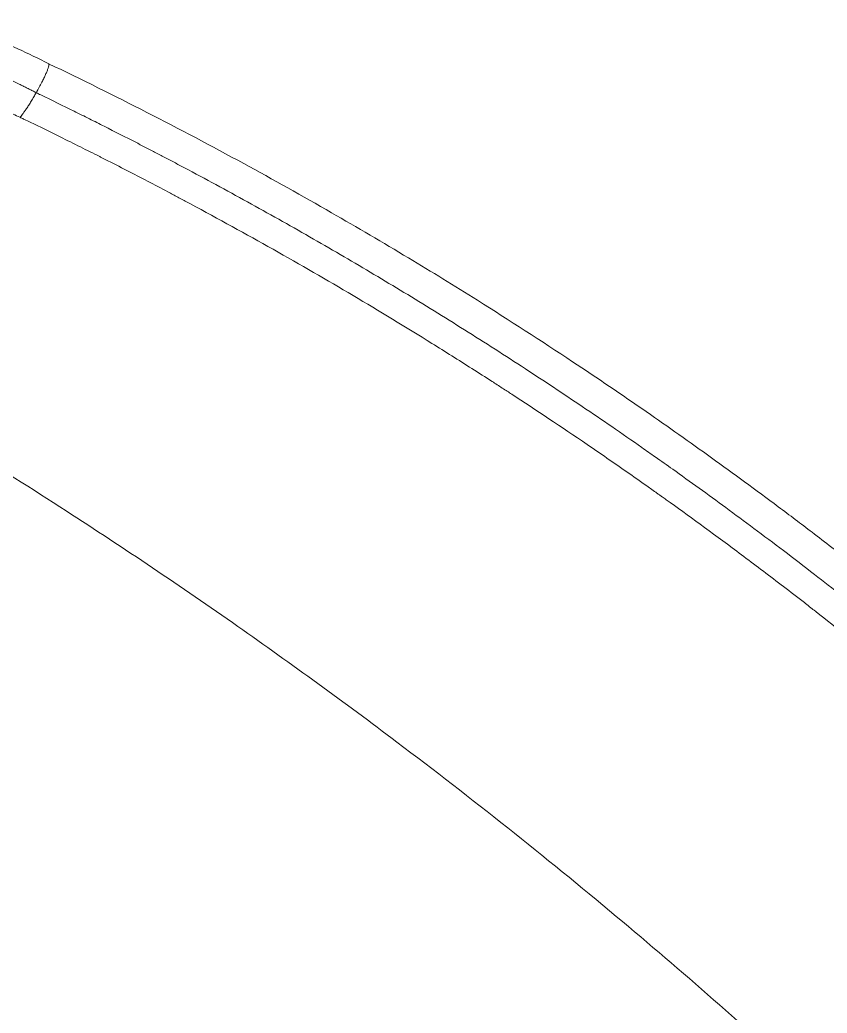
# Model space of a CAD drawing. Header units: millimetres. Extents: x 151130 to 215929, y 2134 to 34533.
# Drawn here: x 153226 to 153323, y 26338.8 to 26458.2 of the extents above; entities that cross this region are included whole.
import ezdxf

# ---------------------------------------------------------------- set-up
doc = ezdxf.new("R2010")
doc.units = ezdxf.units.MM
doc.layers.add('1', color=7, linetype='Continuous')

# ---------------------------------------------------------------- blocks, each defined once
blk = doc.blocks.new('SILLA GO 34006A')
at = {"layer": '1', "color": 0, "linetype": 'Continuous', "lineweight": 18}
for points, knots in [([(15.97, 464.32), (9.5, 464.32), (-2.32, 464.12), (-18.66, 463.33), (-32.98, 462.26), (-44.08, 461.16), (-52.62, 460.16), (-58.4, 459.42), (-63.7, 458.68), (-68.67, 457.94), (-75.1, 456.92), (-83.39, 455.5), (-94.49, 453.37), (-105.58, 450.98), (-116.63, 448.34), (-127.13, 445.62), (-138.67, 442.36), (-150.91, 438.59), (-159.23, 435.79), (-163.37, 434.33)], [0, 0, 0, 0, 0.106159, 0.194197, 0.268485, 0.342092, 0.377283, 0.409729, 0.437638, 0.465219, 0.492172, 0.544671, 0.603184, 0.677781, 0.730983, 0.789677, 0.855856, 0.927972, 1, 1, 1, 1]), ([(-163.35, 434.35), (-166.03, 433.49), (-169.68, 432.06), (-174.17, 429.89), (-177.48, 427.76), (-179.27, 425.65), (-180.09, 423.89), (-180.39, 422.94), (-180.51, 422.53), (-180.56, 422.36)], [0, 0, 0, 0, 0.289662, 0.423291, 0.549592, 0.783098, 0.906546, 0.959288, 1, 1, 1, 1]), ([(-173.36, 385.21), (-171.83, 385.67), (-164.86, 387.73), (-148.43, 392.19), (-125.36, 397.68), (-99.91, 402.65), (-72.85, 406.92), (-43.66, 410.26), (-12.92, 412.28), (6.66, 412.71), (15.97, 412.71)], [0, 0, 0, 0, 0.024998, 0.11382, 0.266378, 0.395957, 0.519196, 0.694517, 0.854829, 1, 1, 1, 1])]:
    blk.add_open_spline(points, degree=3, knots=knots, dxfattribs=at)
at = {"layer": '1', "color": 0, "linetype": 'Continuous', "lineweight": 13}
for points, knots in [([(15.97, 460.49), (15.66, 460.48), (15.04, 460.48), (14.11, 460.48), (13.17, 460.48), (12.23, 460.47), (10.9, 460.46), (9.2, 460.45), (7.1, 460.42), (4.97, 460.38), (2.07, 460.32), (-1.64, 460.22), (-5.9, 460.07), (-9.98, 459.9), (-13.95, 459.7), (-18.14, 459.46), (-22.6, 459.18), (-27.24, 458.84), (-31.82, 458.47), (-36.73, 458.03), (-41.66, 457.54), (-46.5, 457.01), (-50.8, 456.51), (-55.07, 455.98), (-59.47, 455.4), (-63.88, 454.77), (-68.04, 454.15), (-72.01, 453.53), (-75.44, 452.96), (-78.21, 452.49), (-81.14, 451.98), (-84.64, 451.34), (-88.85, 450.54), (-92.94, 449.73), (-97.04, 448.89), (-101.19, 448), (-105.42, 447.05), (-109.61, 446.08), (-113.74, 445.09), (-117.82, 444.07), (-121.89, 443.02), (-125.98, 441.94), (-130.1, 440.8), (-134.23, 439.63), (-138.36, 438.43), (-141.56, 437.46), (-143.83, 436.76), (-144.96, 436.41), (-145.86, 436.13), (-146.52, 435.93), (-147.19, 435.72), (-147.86, 435.5), (-148.53, 435.29), (-150.36, 434.71), (-152.59, 433.98), (-155.24, 433.1), (-157.93, 432.2), (-160.18, 431.43), (-161.77, 430.87), (-161.96, 430.81)], [0, 0, 0, 0, 0.005115, 0.010253, 0.015432, 0.020653, 0.025912, 0.037312, 0.048888, 0.060641, 0.072571, 0.096961, 0.122059, 0.143053, 0.164625, 0.187761, 0.21246, 0.238722, 0.264706, 0.288485, 0.320336, 0.346782, 0.368917, 0.392027, 0.417959, 0.442524, 0.465723, 0.487555, 0.50907, 0.523204, 0.534052, 0.558371, 0.582026, 0.605018, 0.627344, 0.651303, 0.675305, 0.699021, 0.722452, 0.745599, 0.768682, 0.792083, 0.815652, 0.839334, 0.863175, 0.886834, 0.894647, 0.902584, 0.906383, 0.910208, 0.914062, 0.917943, 0.921851, 0.925787, 0.949673, 0.960613, 0.972078, 0.99658, 1, 1, 1, 1]), ([(-161.25, 427.34), (-161.21, 427.35), (-161.17, 427.37), (-160.98, 427.44), (-160.83, 427.49), (-160.19, 427.71), (-159.72, 427.87), (-158.78, 428.2), (-158.32, 428.36), (-156.95, 428.83), (-156.06, 429.13), (-154.33, 429.71), (-153.49, 429.99), (-152.27, 430.4), (-151.87, 430.53), (-151.37, 430.69), (-151.25, 430.73), (-151.01, 430.81), (-150.9, 430.85), (-150.55, 430.96), (-150.31, 431.04), (-148.22, 431.72), (-146.4, 432.3), (-143.75, 433.13), (-142.88, 433.4), (-141.59, 433.8), (-141.17, 433.93), (-140.32, 434.19), (-139.85, 434.33), (-135.75, 435.57), (-132.13, 436.62), (-124.93, 438.63), (-121.32, 439.59), (-114.27, 441.4), (-110.68, 442.27), (-105.2, 443.55), (-103.35, 443.97), (-100.56, 444.59), (-99.62, 444.8), (-98.21, 445.1), (-97.74, 445.2), (-97.03, 445.35), (-96.79, 445.41), (-96.36, 445.5), (-96.15, 445.54), (-92.52, 446.31), (-88.95, 447.02), (-83.39, 448.07), (-81.5, 448.41), (-78.61, 448.93), (-77.64, 449.1), (-76.17, 449.35), (-75.68, 449.43), (-75.06, 449.54), (-74.93, 449.56), (-74.69, 449.6), (-74.54, 449.62), (-74.23, 449.68), (-74.05, 449.71), (-70.68, 450.27), (-67.22, 450.81), (-61.6, 451.63), (-59.65, 451.9), (-56.62, 452.31), (-55.59, 452.45), (-54.02, 452.65), (-53.5, 452.72), (-52.7, 452.82), (-52.43, 452.85), (-52.1, 452.89), (-52.01, 452.9), (-51.91, 452.91), (-51.87, 452.92), (-51.74, 452.93), (-51.65, 452.95), (-50.11, 453.13), (-48.43, 453.34), (-45.58, 453.66), (-44.57, 453.77), (-42.97, 453.94), (-42.43, 454), (-41.59, 454.09), (-41.3, 454.12), (-40.87, 454.16), (-40.73, 454.18), (-40.38, 454.21), (-40.2, 454.23), (-37.23, 454.53), (-34.94, 454.74), (-32.24, 454.98), (-31.46, 455.05), (-30.49, 455.13), (-30.2, 455.15), (-29.81, 455.19), (-29.68, 455.2), (-29.54, 455.21), (-29.51, 455.21), (-29.47, 455.21), (-29.45, 455.22), (-29.43, 455.22), (-29.43, 455.22), (-29.37, 455.22), (-29.33, 455.23), (-29.26, 455.23), (-29.23, 455.23), (-29.13, 455.24), (-29.06, 455.25), (-24.61, 455.61), (-20.56, 455.88), (-14.96, 456.21), (-13.18, 456.31), (-10.62, 456.43), (-9.79, 456.47), (-8.58, 456.52), (-8.18, 456.54), (-7.58, 456.57), (-7.39, 456.57), (-7.09, 456.59), (-7, 456.59), (-6.85, 456.6), (-6.82, 456.6), (-6.69, 456.6), (-6.63, 456.6), (-2.52, 456.77), (1.39, 456.88), (7.02, 456.99), (8.86, 457.02), (11.57, 457.04), (12.46, 457.05), (14.23, 457.06), (15.1, 457.06), (15.97, 457.06)], [0, 0, 0, 0, 0.000649, 0.000649, 0.003013, 0.003013, 0.010802, 0.010802, 0.018591, 0.018591, 0.034169, 0.034169, 0.049747, 0.049747, 0.057536, 0.057536, 0.059483, 0.059483, 0.06143, 0.06143, 0.065325, 0.065325, 0.09648, 0.09648, 0.112058, 0.112058, 0.119847, 0.119847, 0.127636, 0.127636, 0.189948, 0.189948, 0.25226, 0.25226, 0.314571, 0.314571, 0.345727, 0.345727, 0.361305, 0.361305, 0.369094, 0.369094, 0.372989, 0.372989, 0.376883, 0.376883, 0.439195, 0.439195, 0.470351, 0.470351, 0.485929, 0.485929, 0.493717, 0.493717, 0.495665, 0.495665, 0.497612, 0.497612, 0.501506, 0.501506, 0.563818, 0.563818, 0.594974, 0.594974, 0.610552, 0.610552, 0.618341, 0.618341, 0.622235, 0.622235, 0.623209, 0.623209, 0.624183, 0.624183, 0.62613, 0.62613, 0.657286, 0.657286, 0.672864, 0.672864, 0.680653, 0.680653, 0.684547, 0.684547, 0.686494, 0.686494, 0.688442, 0.688442, 0.719597, 0.719597, 0.735175, 0.735175, 0.742964, 0.742964, 0.746859, 0.746859, 0.747832, 0.747832, 0.748319, 0.748319, 0.748806, 0.748806, 0.749293, 0.749293, 0.74978, 0.74978, 0.750753, 0.750753, 0.813065, 0.813065, 0.844221, 0.844221, 0.859799, 0.859799, 0.867588, 0.867588, 0.871482, 0.871482, 0.873429, 0.873429, 0.874403, 0.874403, 0.875377, 0.875377, 0.937688, 0.937688, 0.968844, 0.968844, 0.984422, 0.984422, 1, 1, 1, 1]), ([(-163.37, 434.35), (-163.35, 434.35), (-163.3, 434.33), (-163.19, 434.19), (-163.05, 433.94), (-162.89, 433.59), (-162.72, 433.17), (-162.54, 432.71), (-162.43, 432.36), (-162.37, 432.19)], [0, 0, 0, 0, 0.141067, 0.289702, 0.438875, 0.586214, 0.729713, 0.867915, 1, 1, 1, 1]), ([(-162.37, 432.19), (-162.3, 431.97), (-162.16, 431.53), (-162.03, 431.05), (-161.96, 430.81)], [0, 0, 0, 0, 0.485257, 1, 1, 1, 1]), ([(-180.68, 421.31), (-180.67, 421.31), (-180.67, 421.3), (-180.67, 421.3), (-180.67, 421.29), (-180.66, 421.28), (-180.66, 421.28), (-180.66, 421.28), (-180.65, 421.28), (-180.65, 421.28), (-180.65, 421.29), (-180.64, 421.29), (-180.64, 421.3), (-180.64, 421.31), (-180.63, 421.32), (-180.63, 421.32), (-180.62, 421.34), (-180.62, 421.35), (-180.62, 421.36), (-180.61, 421.37), (-180.61, 421.39), (-180.6, 421.41), (-180.6, 421.42), (-180.59, 421.44), (-180.59, 421.46), (-180.58, 421.48), (-180.58, 421.5), (-180.57, 421.52), (-180.57, 421.54), (-180.56, 421.56), (-180.56, 421.58), (-180.55, 421.6), (-180.55, 421.62), (-180.54, 421.65), (-180.54, 421.67), (-180.53, 421.69), (-180.52, 421.71), (-180.52, 421.74), (-180.51, 421.76), (-180.51, 421.78), (-180.5, 421.81), (-180.5, 421.83), (-180.49, 421.85), (-180.48, 421.88), (-180.48, 421.9), (-180.47, 421.92), (-180.46, 421.94), (-180.46, 421.96), (-180.45, 421.98), (-180.45, 422.01), (-180.44, 422.03), (-180.43, 422.04), (-180.43, 422.06), (-180.42, 422.08), (-180.41, 422.1), (-180.41, 422.12), (-180.4, 422.13), (-180.4, 422.15), (-180.39, 422.17), (-180.38, 422.18), (-180.38, 422.2), (-180.37, 422.21), (-180.36, 422.22), (-180.36, 422.24), (-180.35, 422.25), (-180.34, 422.27), (-180.34, 422.28), (-180.33, 422.3), (-180.32, 422.31), (-180.32, 422.33), (-180.31, 422.34), (-180.3, 422.36), (-180.3, 422.37), (-180.29, 422.39), (-180.28, 422.4), (-180.28, 422.42), (-180.26, 422.45), (-180.23, 422.51), (-180.19, 422.59), (-180.11, 422.75), (-179.96, 423), (-179.75, 423.3), (-179.54, 423.58), (-179.26, 423.89), (-178.94, 424.19), (-178.56, 424.5), (-178.2, 424.76), (-177.81, 425.01), (-177.44, 425.21), (-177.13, 425.37), (-176.91, 425.47), (-176.73, 425.56), (-176.57, 425.62), (-176.39, 425.7), (-176.18, 425.79), (-175.86, 425.92), (-175.49, 426.06), (-175.02, 426.24), (-174.53, 426.42), (-173.96, 426.62), (-173.37, 426.82), (-172.79, 427.02), (-172.17, 427.24), (-171.5, 427.47), (-170.7, 427.75), (-169.94, 428.03), (-169.24, 428.28), (-168.72, 428.47), (-168.27, 428.63), (-167.89, 428.77), (-167.5, 428.91), (-167.1, 429.05), (-166.68, 429.2), (-166.05, 429.42), (-165.24, 429.71), (-164.42, 429.99), (-163.78, 430.21), (-163.33, 430.36), (-162.88, 430.51), (-162.42, 430.66), (-162.12, 430.76), (-161.96, 430.81)], [0, 0, 0, 0, 0.000926, 0.001891, 0.002891, 0.003924, 0.004986, 0.006075, 0.007196, 0.008352, 0.009546, 0.010781, 0.012054, 0.013366, 0.014714, 0.016099, 0.017519, 0.018973, 0.02046, 0.021978, 0.023527, 0.025105, 0.02671, 0.028341, 0.029996, 0.031674, 0.033374, 0.035093, 0.03683, 0.038583, 0.040351, 0.042131, 0.043923, 0.045724, 0.047534, 0.049349, 0.051168, 0.052991, 0.054814, 0.056636, 0.058456, 0.060272, 0.062082, 0.063885, 0.065678, 0.06746, 0.069229, 0.070985, 0.072724, 0.074446, 0.076149, 0.077831, 0.079491, 0.081127, 0.082739, 0.08433, 0.0859, 0.087454, 0.088991, 0.090516, 0.09203, 0.093534, 0.095032, 0.096525, 0.098015, 0.099505, 0.100996, 0.10249, 0.10399, 0.105496, 0.10701, 0.108529, 0.110052, 0.111578, 0.113105, 0.114632, 0.116157, 0.124024, 0.131882, 0.139731, 0.173072, 0.206241, 0.231635, 0.256917, 0.299748, 0.327018, 0.354314, 0.381655, 0.408363, 0.42249, 0.436532, 0.444413, 0.452267, 0.460124, 0.472105, 0.484057, 0.507345, 0.523077, 0.54665, 0.570182, 0.593417, 0.617024, 0.637579, 0.663577, 0.692225, 0.725323, 0.746451, 0.767661, 0.781104, 0.794567, 0.808053, 0.82156, 0.836975, 0.852414, 0.887185, 0.922074, 0.937616, 0.95318, 0.968765, 0.984373, 1, 1, 1, 1]), ([(-161.96, 430.81), (-161.91, 430.62), (-161.81, 430.23), (-161.67, 429.67), (-161.54, 429.13), (-161.43, 428.63), (-161.35, 428.19), (-161.29, 427.83), (-161.26, 427.54), (-161.25, 427.4), (-161.25, 427.34)], [0, 0, 0, 0, 0.125418, 0.253946, 0.384114, 0.51422, 0.64247, 0.76714, 0.886718, 1, 1, 1, 1]), ([(-161.25, 427.34), (-161.53, 427.24), (-162.08, 427.05), (-162.89, 426.75), (-163.67, 426.47), (-164.42, 426.18), (-165.14, 425.9), (-165.83, 425.62), (-166.5, 425.35), (-167.13, 425.07), (-167.74, 424.8), (-168.32, 424.53), (-168.87, 424.27), (-169.4, 424), (-169.9, 423.74), (-170.38, 423.48), (-170.83, 423.22), (-171.26, 422.96), (-171.52, 422.78), (-171.66, 422.69)], [0, 0, 0, 0, 0.074349, 0.146222, 0.215696, 0.282856, 0.347792, 0.410605, 0.471401, 0.530301, 0.58743, 0.642931, 0.696953, 0.74966, 0.801228, 0.851844, 0.901705, 0.951019, 1, 1, 1, 1])]:
    blk.add_open_spline(points, degree=3, knots=knots, dxfattribs=at)
blk = doc.blocks.new('*U99')
at = {"rotation": 90}
blk.add_blockref('SILLA GO 34006A', (242.34, -654.52), dxfattribs=at)
blk = doc.blocks.new('*U100')
at = {"color": 0, "linetype": 'ByBlock', "lineweight": -2, "transparency": 16777216, "rotation": 180}
blk.add_blockref('*U99', (215607.28, 32787.13, -2977.12), dxfattribs=at)
blk = doc.blocks.new('MRC90')
at = {"color": 5, "rotation": 45}
blk.add_blockref('*U100', (-128356.18, -175660.78), dxfattribs=at)

msp = doc.modelspace()

# ---------------------------------------------------------------- block references
at = {"color": 5}
msp.add_blockref('MRC90', (152754.88, 25758.22), dxfattribs=at)

doc.saveas('drawing.dxf')
